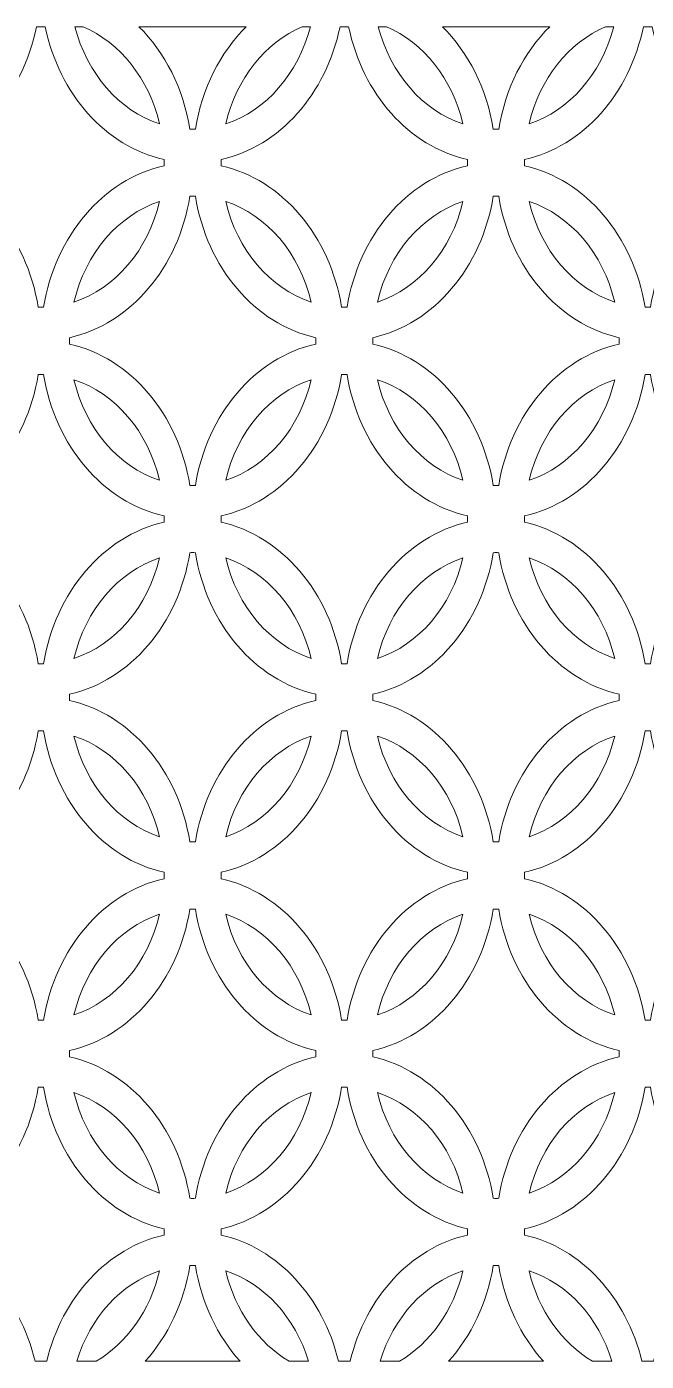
# Model space of a CAD drawing. Header units: millimetres. Extents: x -1200 to 1200, y -590 to 590.
# Drawn here: x -482 to 65, y -590 to 590 of the extents above; entities that cross this region are included whole.
import ezdxf

# ---------------------------------------------------------------- set-up
doc = ezdxf.new("R2010")
doc.units = ezdxf.units.MM
doc.header["$MEASUREMENT"] = 0
doc.layers.add('Layer 1', color=7, linetype='Continuous')

msp = doc.modelspace()

# ---------------------------------------------------------------- linework, layer by layer
at = {"layer": 'Layer 1', "color": 250, "lineweight": 20}
for points, knots in [([(-578.7195, 469.7497), (-578.7195, 470.6892), (-578.7068, 471.6235), (-578.6898, 472.5577), (-527.0807, 484.1253), (-485.9636, 530.4371), (-473.6416, 589.9734), (-473.6416, 589.9734), (-466.0298, 589.9734), (-466.0298, 589.9734), (-453.7079, 530.4371), (-412.5866, 484.1253), (-360.9816, 472.5577), (-360.9647, 471.6235), (-360.952, 470.6892), (-360.952, 469.7497), (-360.952, 468.8103), (-360.9647, 467.876), (-360.9816, 466.9417), (-414.7807, 454.8837), (-457.177, 405.0722), (-467.4446, 341.8814), (-468.241, 341.8607), (-469.0373, 341.8452), (-469.8336, 341.8452), (-470.6342, 341.8452), (-471.4305, 341.8607), (-472.2269, 341.8814), (-482.4902, 405.0722), (-524.895, 454.8837), (-578.6898, 466.9417), (-578.7068, 467.876), (-578.7195, 468.8103), (-578.7195, 469.7497)], [0, 0, 0, 0, 0.090909091, 0.090909091, 0.090909091, 0.181818182, 0.181818182, 0.181818182, 0.272727273, 0.272727273, 0.272727273, 0.363636364, 0.363636364, 0.363636364, 0.454545455, 0.454545455, 0.454545455, 0.545454545, 0.545454545, 0.545454545, 0.636363636, 0.636363636, 0.636363636, 0.727272727, 0.727272727, 0.727272727, 0.818181818, 0.818181818, 0.818181818, 0.909090909, 0.909090909, 0.909090909, 1, 1, 1, 1]), ([(-364.9252, 504.0757), (-400.7009, 515.7621), (-429.0639, 548.3744), (-439.8652, 589.9734), (-439.8652, 589.9734), (-432.6305, 589.9734), (-432.6305, 589.9734), (-399.8198, 575.9539), (-374.3584, 543.9301), (-364.9252, 504.0757)], [0, 0, 0, 0, 0.333333333, 0.333333333, 0.333333333, 0.666666667, 0.666666667, 0.666666667, 1, 1, 1, 1]), ([(-338.0955, 499.4456), (-343.9494, 535.4802), (-360.2531, 567.1582), (-383.1604, 589.9734), (-383.1604, 589.9734), (-288.2485, 589.9734), (-288.2485, 589.9734), (-311.1558, 567.1634), (-327.4637, 535.4802), (-333.3133, 499.4456), (-334.1096, 499.4249), (-334.906, 499.4095), (-335.7023, 499.4095), (-336.5029, 499.4095), (-337.2992, 499.4249), (-338.0955, 499.4456)], [0, 0, 0, 0, 0.2, 0.2, 0.2, 0.4, 0.4, 0.4, 0.6, 0.6, 0.6, 0.8, 0.8, 0.8, 1, 1, 1, 1]), ([(-310.4569, 469.7497), (-310.4569, 470.6892), (-310.4442, 471.6235), (-310.4272, 472.5577), (-258.818, 484.1253), (-217.701, 530.4371), (-205.379, 589.9734), (-205.379, 589.9734), (-197.7672, 589.9734), (-197.7672, 589.9734), (-185.4453, 530.4371), (-144.3239, 484.1253), (-92.719, 472.5577), (-92.7021, 471.6235), (-92.6894, 470.6892), (-92.6894, 469.7497), (-92.6894, 468.8103), (-92.7021, 467.876), (-92.719, 466.9417), (-146.5181, 454.8837), (-188.9186, 405.0722), (-199.182, 341.8814), (-199.9783, 341.8607), (-200.7747, 341.8452), (-201.5752, 341.8452), (-202.3716, 341.8452), (-203.1679, 341.8607), (-203.9642, 341.8814), (-214.2276, 405.0722), (-256.6324, 454.8837), (-310.4272, 466.9417), (-310.4442, 467.876), (-310.4569, 468.8103), (-310.4569, 469.7497)], [0, 0, 0, 0, 0.090909091, 0.090909091, 0.090909091, 0.181818182, 0.181818182, 0.181818182, 0.272727273, 0.272727273, 0.272727273, 0.363636364, 0.363636364, 0.363636364, 0.454545455, 0.454545455, 0.454545455, 0.545454545, 0.545454545, 0.545454545, 0.636363636, 0.636363636, 0.636363636, 0.727272727, 0.727272727, 0.727272727, 0.818181818, 0.818181818, 0.818181818, 0.909090909, 0.909090909, 0.909090909, 1, 1, 1, 1]), ([(-306.4837, 504.0757), (-297.0505, 543.9301), (-271.589, 575.9539), (-238.7784, 589.9734), (-238.7784, 589.9734), (-231.5436, 589.9734), (-231.5436, 589.9734), (-242.345, 548.3744), (-270.708, 515.7621), (-306.4837, 504.0757)], [0, 0, 0, 0, 0.333333333, 0.333333333, 0.333333333, 0.666666667, 0.666666667, 0.666666667, 1, 1, 1, 1]), ([(-96.6626, 504.0757), (-132.4382, 515.7621), (-160.8013, 548.3744), (-171.6026, 589.9734), (-171.6026, 589.9734), (-164.3678, 589.9734), (-164.3678, 589.9734), (-131.5572, 575.9539), (-106.0957, 543.9301), (-96.6626, 504.0757)], [0, 0, 0, 0, 0.333333333, 0.333333333, 0.333333333, 0.666666667, 0.666666667, 0.666666667, 1, 1, 1, 1]), ([(-69.8329, 499.4456), (-75.6868, 535.4802), (-91.9905, 567.1582), (-114.8978, 589.9734), (-114.8978, 589.9734), (-19.9859, 589.9734), (-19.9859, 589.9734), (-42.8931, 567.1634), (-59.1968, 535.4802), (-65.0507, 499.4456), (-65.847, 499.4249), (-66.6434, 499.4095), (-67.4397, 499.4095), (-68.2403, 499.4095), (-69.0366, 499.4249), (-69.8329, 499.4456)], [0, 0, 0, 0, 0.2, 0.2, 0.2, 0.4, 0.4, 0.4, 0.6, 0.6, 0.6, 0.8, 0.8, 0.8, 1, 1, 1, 1]), ([(-42.1942, 469.7497), (-42.1942, 470.6892), (-42.1815, 471.6235), (-42.1646, 472.5577), (9.4446, 484.1253), (50.5616, 530.4371), (62.8836, 589.9734), (62.8836, 589.9734), (70.4954, 589.9734), (70.4954, 589.9734), (82.8174, 530.4371), (123.9387, 484.1253), (175.5436, 472.5577), (175.5605, 471.6235), (175.5732, 470.6892), (175.5732, 469.7497), (175.5732, 468.8103), (175.5605, 467.876), (175.5436, 466.9417), (121.7487, 454.8837), (79.3482, 405.0722), (69.0806, 341.8814), (68.2843, 341.8607), (67.488, 341.8452), (66.6916, 341.8452), (65.8911, 341.8452), (65.0947, 341.8607), (64.2984, 341.8814), (54.035, 405.0722), (11.6303, 454.8837), (-42.1646, 466.9417), (-42.1815, 467.876), (-42.1942, 468.8103), (-42.1942, 469.7497)], [0, 0, 0, 0, 0.090909091, 0.090909091, 0.090909091, 0.181818182, 0.181818182, 0.181818182, 0.272727273, 0.272727273, 0.272727273, 0.363636364, 0.363636364, 0.363636364, 0.454545455, 0.454545455, 0.454545455, 0.545454545, 0.545454545, 0.545454545, 0.636363636, 0.636363636, 0.636363636, 0.727272727, 0.727272727, 0.727272727, 0.818181818, 0.818181818, 0.818181818, 0.909090909, 0.909090909, 0.909090909, 1, 1, 1, 1]), ([(29.4842, 589.9734), (29.4842, 589.9734), (36.719, 589.9734), (36.719, 589.9734), (36.6259, 589.6148), (36.5314, 589.2568), (36.4357, 588.8996), (25.4282, 547.8137), (-2.7496, 515.6613), (-38.221, 504.0757), (-28.7879, 543.9301), (-3.3264, 575.9539), (29.4842, 589.9734)], [0, 0, 0, 0, 0.25, 0.25, 0.25, 0.5, 0.5, 0.5, 0.75, 0.75, 0.75, 1, 1, 1, 1]), ([(-338.0955, 184.3171), (-348.3631, 247.508), (-390.7594, 297.3195), (-444.5585, 309.3775), (-444.5755, 310.3117), (-444.5882, 311.246), (-444.5882, 312.1855), (-444.5882, 313.1249), (-444.5755, 314.0592), (-444.5585, 314.9935), (-390.7637, 327.0515), (-348.3589, 376.863), (-338.0955, 440.0538), (-337.2992, 440.0745), (-336.5029, 440.0899), (-335.7023, 440.0899), (-334.906, 440.0899), (-334.1096, 440.0745), (-333.3133, 440.0538), (-323.0499, 376.863), (-280.6494, 327.0515), (-226.8503, 314.9935), (-226.8334, 314.0592), (-226.8207, 313.1249), (-226.8207, 312.1855), (-226.8207, 311.246), (-226.8334, 310.3117), (-226.8503, 309.3775), (-280.6452, 297.3195), (-323.0499, 247.5131), (-333.3133, 184.3171), (-334.1096, 184.2965), (-334.906, 184.281), (-335.7023, 184.281), (-336.5029, 184.281), (-337.2992, 184.2965), (-338.0955, 184.3171)], [0, 0, 0, 0, 0.083333333, 0.083333333, 0.083333333, 0.166666667, 0.166666667, 0.166666667, 0.25, 0.25, 0.25, 0.333333333, 0.333333333, 0.333333333, 0.416666667, 0.416666667, 0.416666667, 0.5, 0.5, 0.5, 0.583333333, 0.583333333, 0.583333333, 0.666666667, 0.666666667, 0.666666667, 0.75, 0.75, 0.75, 0.833333333, 0.833333333, 0.833333333, 0.916666667, 0.916666667, 0.916666667, 1, 1, 1, 1]), ([(-69.8329, 184.3171), (-80.0963, 247.508), (-122.501, 297.3195), (-176.2959, 309.3775), (-176.3128, 310.3117), (-176.3255, 311.246), (-176.3255, 312.1855), (-176.3255, 313.1249), (-176.3128, 314.0592), (-176.2959, 314.9935), (-122.501, 327.0515), (-80.0963, 376.863), (-69.8329, 440.0538), (-69.0366, 440.0745), (-68.2403, 440.0899), (-67.4397, 440.0899), (-66.6434, 440.0899), (-65.847, 440.0745), (-65.0507, 440.0538), (-54.7873, 376.863), (-12.3868, 327.0515), (41.4123, 314.9935), (41.4292, 314.0592), (41.4419, 313.1249), (41.4419, 312.1855), (41.4419, 311.246), (41.4292, 310.3117), (41.4123, 309.3775), (-12.3826, 297.3195), (-54.7873, 247.5131), (-65.0507, 184.3171), (-65.847, 184.2965), (-66.6434, 184.281), (-67.4397, 184.281), (-68.2403, 184.281), (-69.0366, 184.2965), (-69.8329, 184.3171)], [0, 0, 0, 0, 0.083333333, 0.083333333, 0.083333333, 0.166666667, 0.166666667, 0.166666667, 0.25, 0.25, 0.25, 0.333333333, 0.333333333, 0.333333333, 0.416666667, 0.416666667, 0.416666667, 0.5, 0.5, 0.5, 0.583333333, 0.583333333, 0.583333333, 0.666666667, 0.666666667, 0.666666667, 0.75, 0.75, 0.75, 0.833333333, 0.833333333, 0.833333333, 0.916666667, 0.916666667, 0.916666667, 1, 1, 1, 1]), ([(-440.615, 346.5115), (-430.4279, 389.5507), (-401.5608, 423.4586), (-364.9252, 435.4237), (-375.1123, 392.3845), (-403.9794, 358.4766), (-440.615, 346.5115)], [0, 0, 0, 0, 0.5, 0.5, 0.5, 1, 1, 1, 1]), ([(-230.7939, 346.5115), (-267.4294, 358.4766), (-296.2965, 392.3845), (-306.4837, 435.4237), (-269.8481, 423.4586), (-240.981, 389.5507), (-230.7939, 346.5115)], [0, 0, 0, 0, 0.5, 0.5, 0.5, 1, 1, 1, 1]), ([(-172.3523, 346.5115), (-162.1652, 389.5507), (-133.2981, 423.4586), (-96.6626, 435.4237), (-106.8497, 392.3845), (-135.7168, 358.4766), (-172.3523, 346.5115)], [0, 0, 0, 0, 0.5, 0.5, 0.5, 1, 1, 1, 1]), ([(37.4687, 346.5115), (0.8332, 358.4766), (-28.0339, 392.3845), (-38.221, 435.4237), (-1.5855, 423.4586), (27.2816, 389.5507), (37.4687, 346.5115)], [0, 0, 0, 0, 0.5, 0.5, 0.5, 1, 1, 1, 1]), ([(-578.7195, 154.6264), (-578.7195, 155.5658), (-578.7068, 156.5001), (-578.6898, 157.4293), (-524.8908, 169.4924), (-482.4902, 219.2987), (-472.2269, 282.4947), (-471.4305, 282.5102), (-470.6342, 282.5257), (-469.8336, 282.5257), (-469.0373, 282.5257), (-468.241, 282.5102), (-467.4446, 282.4947), (-457.1812, 219.2987), (-414.7765, 169.4924), (-360.9816, 157.4293), (-360.9647, 156.5001), (-360.952, 155.5658), (-360.952, 154.6264), (-360.952, 153.6869), (-360.9647, 152.7475), (-360.9816, 151.8184), (-414.7807, 139.7604), (-457.177, 89.9489), (-467.4446, 26.758), (-468.241, 26.7374), (-469.0373, 26.7219), (-469.8336, 26.7219), (-470.6342, 26.7219), (-471.4305, 26.7374), (-472.2269, 26.758), (-482.4902, 89.9489), (-524.895, 139.7552), (-578.6898, 151.8184), (-578.7068, 152.7475), (-578.7195, 153.6869), (-578.7195, 154.6264)], [0, 0, 0, 0, 0.083333333, 0.083333333, 0.083333333, 0.166666667, 0.166666667, 0.166666667, 0.25, 0.25, 0.25, 0.333333333, 0.333333333, 0.333333333, 0.416666667, 0.416666667, 0.416666667, 0.5, 0.5, 0.5, 0.583333333, 0.583333333, 0.583333333, 0.666666667, 0.666666667, 0.666666667, 0.75, 0.75, 0.75, 0.833333333, 0.833333333, 0.833333333, 0.916666667, 0.916666667, 0.916666667, 1, 1, 1, 1]), ([(-364.9252, 188.9524), (-401.5608, 200.9175), (-430.4279, 234.8254), (-440.615, 277.8594), (-403.9794, 265.8943), (-375.1123, 231.9864), (-364.9252, 188.9524)], [0, 0, 0, 0, 0.5, 0.5, 0.5, 1, 1, 1, 1]), ([(-310.4569, 154.6264), (-310.4569, 155.5658), (-310.4442, 156.5001), (-310.4272, 157.4293), (-256.6281, 169.4924), (-214.2276, 219.2987), (-203.9642, 282.4947), (-203.1679, 282.5102), (-202.3716, 282.5257), (-201.5752, 282.5257), (-200.7747, 282.5257), (-199.9783, 282.5102), (-199.182, 282.4947), (-188.9186, 219.2987), (-146.5139, 169.4924), (-92.719, 157.4293), (-92.7021, 156.5001), (-92.6894, 155.5658), (-92.6894, 154.6264), (-92.6894, 153.6869), (-92.7021, 152.7475), (-92.719, 151.8184), (-146.5181, 139.7604), (-188.9186, 89.9489), (-199.182, 26.758), (-199.9783, 26.7374), (-200.7747, 26.7219), (-201.5752, 26.7219), (-202.3716, 26.7219), (-203.1679, 26.7374), (-203.9642, 26.758), (-214.2276, 89.9489), (-256.6324, 139.7552), (-310.4272, 151.8184), (-310.4442, 152.7475), (-310.4569, 153.6869), (-310.4569, 154.6264)], [0, 0, 0, 0, 0.083333333, 0.083333333, 0.083333333, 0.166666667, 0.166666667, 0.166666667, 0.25, 0.25, 0.25, 0.333333333, 0.333333333, 0.333333333, 0.416666667, 0.416666667, 0.416666667, 0.5, 0.5, 0.5, 0.583333333, 0.583333333, 0.583333333, 0.666666667, 0.666666667, 0.666666667, 0.75, 0.75, 0.75, 0.833333333, 0.833333333, 0.833333333, 0.916666667, 0.916666667, 0.916666667, 1, 1, 1, 1]), ([(-306.4837, 188.9524), (-296.2965, 231.9864), (-267.4294, 265.8943), (-230.7939, 277.8594), (-240.981, 234.8254), (-269.8481, 200.9175), (-306.4837, 188.9524)], [0, 0, 0, 0, 0.5, 0.5, 0.5, 1, 1, 1, 1]), ([(-96.6626, 188.9524), (-133.2981, 200.9175), (-162.1652, 234.8254), (-172.3523, 277.8594), (-135.7168, 265.8943), (-106.8497, 231.9864), (-96.6626, 188.9524)], [0, 0, 0, 0, 0.5, 0.5, 0.5, 1, 1, 1, 1]), ([(-42.1942, 154.6264), (-42.1942, 155.5658), (-42.1815, 156.5001), (-42.1646, 157.4293), (11.6345, 169.4924), (54.035, 219.2987), (64.2984, 282.4947), (65.0947, 282.5102), (65.8911, 282.5257), (66.6916, 282.5257), (67.488, 282.5257), (68.2843, 282.5102), (69.0806, 282.4947), (79.344, 219.2987), (121.7487, 169.4924), (175.5436, 157.4293), (175.5605, 156.5001), (175.5732, 155.5658), (175.5732, 154.6264), (175.5732, 153.6869), (175.5605, 152.7475), (175.5436, 151.8184), (121.7487, 139.7604), (79.3482, 89.9489), (69.0806, 26.758), (68.2843, 26.7374), (67.488, 26.7219), (66.6916, 26.7219), (65.8911, 26.7219), (65.0947, 26.7374), (64.2984, 26.758), (54.035, 89.9489), (11.6303, 139.7552), (-42.1646, 151.8184), (-42.1815, 152.7475), (-42.1942, 153.6869), (-42.1942, 154.6264)], [0, 0, 0, 0, 0.083333333, 0.083333333, 0.083333333, 0.166666667, 0.166666667, 0.166666667, 0.25, 0.25, 0.25, 0.333333333, 0.333333333, 0.333333333, 0.416666667, 0.416666667, 0.416666667, 0.5, 0.5, 0.5, 0.583333333, 0.583333333, 0.583333333, 0.666666667, 0.666666667, 0.666666667, 0.75, 0.75, 0.75, 0.833333333, 0.833333333, 0.833333333, 0.916666667, 0.916666667, 0.916666667, 1, 1, 1, 1]), ([(-38.221, 188.9524), (-28.0339, 231.9864), (0.8332, 265.8943), (37.4687, 277.8594), (27.2816, 234.8254), (-1.5855, 200.9175), (-38.221, 188.9524)], [0, 0, 0, 0, 0.5, 0.5, 0.5, 1, 1, 1, 1]), ([(-444.5585, -0.1298), (-390.7637, 11.9281), (-348.3589, 61.7345), (-338.0955, 124.9305), (-337.2992, 124.9512), (-336.5029, 124.9666), (-335.7023, 124.9666), (-334.906, 124.9666), (-334.1096, 124.9512), (-333.3133, 124.9305), (-323.0499, 61.7396), (-280.6494, 11.9281), (-226.8503, -0.1298), (-226.8334, -1.0641), (-226.8207, -1.9984), (-226.8207, -2.9378), (-226.8207, -3.8773), (-226.8334, -4.8116), (-226.8503, -5.7459), (-280.6452, -17.8039), (-323.0499, -67.6153), (-333.3133, -130.8062), (-334.1096, -130.8268), (-334.906, -130.8423), (-335.7023, -130.8423), (-336.5029, -130.8423), (-337.2992, -130.8268), (-338.0955, -130.8062), (-348.3631, -67.6153), (-390.7594, -17.8039), (-444.5585, -5.7459), (-444.5755, -4.8116), (-444.5882, -3.8773), (-444.5882, -2.9378), (-444.5882, -1.9984), (-444.5755, -1.0641), (-444.5585, -0.1298)], [0, 0, 0, 0, 0.083333333, 0.083333333, 0.083333333, 0.166666667, 0.166666667, 0.166666667, 0.25, 0.25, 0.25, 0.333333333, 0.333333333, 0.333333333, 0.416666667, 0.416666667, 0.416666667, 0.5, 0.5, 0.5, 0.583333333, 0.583333333, 0.583333333, 0.666666667, 0.666666667, 0.666666667, 0.75, 0.75, 0.75, 0.833333333, 0.833333333, 0.833333333, 0.916666667, 0.916666667, 0.916666667, 1, 1, 1, 1]), ([(-440.615, 31.3882), (-430.4279, 74.4222), (-401.5608, 108.3301), (-364.9252, 120.2952), (-375.1123, 77.2612), (-403.9794, 43.3533), (-440.615, 31.3882)], [0, 0, 0, 0, 0.5, 0.5, 0.5, 1, 1, 1, 1]), ([(-230.7939, 31.3882), (-267.4294, 43.3533), (-296.2965, 77.2612), (-306.4837, 120.2952), (-269.8481, 108.3301), (-240.981, 74.4222), (-230.7939, 31.3882)], [0, 0, 0, 0, 0.5, 0.5, 0.5, 1, 1, 1, 1]), ([(-176.2959, -0.1298), (-122.501, 11.9281), (-80.0963, 61.7345), (-69.8329, 124.9305), (-69.0366, 124.9512), (-68.2403, 124.9666), (-67.4397, 124.9666), (-66.6434, 124.9666), (-65.847, 124.9512), (-65.0507, 124.9305), (-54.7873, 61.7396), (-12.3868, 11.9281), (41.4123, -0.1298), (41.4292, -1.0641), (41.4419, -1.9984), (41.4419, -2.9378), (41.4419, -3.8773), (41.4292, -4.8116), (41.4123, -5.7459), (-12.3826, -17.8039), (-54.7873, -67.6153), (-65.0507, -130.8062), (-65.847, -130.8268), (-66.6434, -130.8423), (-67.4397, -130.8423), (-68.2403, -130.8423), (-69.0366, -130.8268), (-69.8329, -130.8062), (-80.0963, -67.6153), (-122.501, -17.8039), (-176.2959, -5.7459), (-176.3128, -4.8116), (-176.3255, -3.8773), (-176.3255, -2.9378), (-176.3255, -1.9984), (-176.3128, -1.0641), (-176.2959, -0.1298)], [0, 0, 0, 0, 0.083333333, 0.083333333, 0.083333333, 0.166666667, 0.166666667, 0.166666667, 0.25, 0.25, 0.25, 0.333333333, 0.333333333, 0.333333333, 0.416666667, 0.416666667, 0.416666667, 0.5, 0.5, 0.5, 0.583333333, 0.583333333, 0.583333333, 0.666666667, 0.666666667, 0.666666667, 0.75, 0.75, 0.75, 0.833333333, 0.833333333, 0.833333333, 0.916666667, 0.916666667, 0.916666667, 1, 1, 1, 1]), ([(-172.3523, 31.3882), (-162.1652, 74.4222), (-133.2981, 108.3301), (-96.6626, 120.2952), (-106.8497, 77.2612), (-135.7168, 43.3533), (-172.3523, 31.3882)], [0, 0, 0, 0, 0.5, 0.5, 0.5, 1, 1, 1, 1]), ([(37.4687, 31.3882), (0.8332, 43.3533), (-28.0339, 77.2612), (-38.221, 120.2952), (-1.5855, 108.3301), (27.2816, 74.4222), (37.4687, 31.3882)], [0, 0, 0, 0, 0.5, 0.5, 0.5, 1, 1, 1, 1]), ([(-578.7195, -160.5021), (-578.7195, -159.5627), (-578.7068, -158.6284), (-578.6898, -157.6941), (-524.8908, -145.6361), (-482.4902, -95.8246), (-472.2269, -32.6338), (-471.4305, -32.6131), (-470.6342, -32.5976), (-469.8336, -32.5976), (-469.0373, -32.5976), (-468.241, -32.6131), (-467.4446, -32.6338), (-457.1812, -95.8246), (-414.7765, -145.6361), (-360.9816, -157.6941), (-360.9647, -158.6284), (-360.952, -159.5627), (-360.952, -160.5021), (-360.952, -161.4416), (-360.9647, -162.3759), (-360.9816, -163.3101), (-414.7807, -175.3681), (-457.177, -225.1796), (-467.4446, -288.3705), (-468.241, -288.3911), (-469.0373, -288.4066), (-469.8336, -288.4066), (-470.6342, -288.4066), (-471.4305, -288.3911), (-472.2269, -288.3705), (-482.4902, -225.1744), (-524.895, -175.3681), (-578.6898, -163.3101), (-578.7068, -162.3759), (-578.7195, -161.4416), (-578.7195, -160.5021)], [0, 0, 0, 0, 0.083333333, 0.083333333, 0.083333333, 0.166666667, 0.166666667, 0.166666667, 0.25, 0.25, 0.25, 0.333333333, 0.333333333, 0.333333333, 0.416666667, 0.416666667, 0.416666667, 0.5, 0.5, 0.5, 0.583333333, 0.583333333, 0.583333333, 0.666666667, 0.666666667, 0.666666667, 0.75, 0.75, 0.75, 0.833333333, 0.833333333, 0.833333333, 0.916666667, 0.916666667, 0.916666667, 1, 1, 1, 1]), ([(-310.4569, -160.5021), (-310.4569, -159.5627), (-310.4442, -158.6284), (-310.4272, -157.6941), (-256.6281, -145.6361), (-214.2276, -95.8246), (-203.9642, -32.6338), (-203.1679, -32.6131), (-202.3716, -32.5976), (-201.5752, -32.5976), (-200.7747, -32.5976), (-199.9783, -32.6131), (-199.182, -32.6338), (-188.9186, -95.8246), (-146.5139, -145.6361), (-92.719, -157.6941), (-92.7021, -158.6284), (-92.6894, -159.5627), (-92.6894, -160.5021), (-92.6894, -161.4416), (-92.7021, -162.3759), (-92.719, -163.3101), (-146.5181, -175.3681), (-188.9186, -225.1796), (-199.182, -288.3705), (-199.9783, -288.3911), (-200.7747, -288.4066), (-201.5752, -288.4066), (-202.3716, -288.4066), (-203.1679, -288.3911), (-203.9642, -288.3705), (-214.2276, -225.1744), (-256.6324, -175.3681), (-310.4272, -163.3101), (-310.4442, -162.3759), (-310.4569, -161.4416), (-310.4569, -160.5021)], [0, 0, 0, 0, 0.083333333, 0.083333333, 0.083333333, 0.166666667, 0.166666667, 0.166666667, 0.25, 0.25, 0.25, 0.333333333, 0.333333333, 0.333333333, 0.416666667, 0.416666667, 0.416666667, 0.5, 0.5, 0.5, 0.583333333, 0.583333333, 0.583333333, 0.666666667, 0.666666667, 0.666666667, 0.75, 0.75, 0.75, 0.833333333, 0.833333333, 0.833333333, 0.916666667, 0.916666667, 0.916666667, 1, 1, 1, 1]), ([(-42.1942, -160.5021), (-42.1942, -159.5627), (-42.1815, -158.6284), (-42.1646, -157.6941), (11.6345, -145.6361), (54.035, -95.8246), (64.2984, -32.6338), (65.0947, -32.6131), (65.8911, -32.5976), (66.6916, -32.5976), (67.488, -32.5976), (68.2843, -32.6131), (69.0806, -32.6338), (79.344, -95.8246), (121.7487, -145.6361), (175.5436, -157.6941), (175.5605, -158.6284), (175.5732, -159.5627), (175.5732, -160.5021), (175.5732, -161.4416), (175.5605, -162.3759), (175.5436, -163.3101), (121.7487, -175.3681), (79.3482, -225.1796), (69.0806, -288.3705), (68.2843, -288.3911), (67.488, -288.4066), (66.6916, -288.4066), (65.8911, -288.4066), (65.0947, -288.3911), (64.2984, -288.3705), (54.035, -225.1744), (11.6303, -175.3681), (-42.1646, -163.3101), (-42.1815, -162.3759), (-42.1942, -161.4416), (-42.1942, -160.5021)], [0, 0, 0, 0, 0.083333333, 0.083333333, 0.083333333, 0.166666667, 0.166666667, 0.166666667, 0.25, 0.25, 0.25, 0.333333333, 0.333333333, 0.333333333, 0.416666667, 0.416666667, 0.416666667, 0.5, 0.5, 0.5, 0.583333333, 0.583333333, 0.583333333, 0.666666667, 0.666666667, 0.666666667, 0.75, 0.75, 0.75, 0.833333333, 0.833333333, 0.833333333, 0.916666667, 0.916666667, 0.916666667, 1, 1, 1, 1]), ([(-440.615, -37.2639), (-403.9794, -49.229), (-375.1123, -83.1369), (-364.9252, -126.176), (-401.5608, -114.211), (-430.4279, -80.3031), (-440.615, -37.2639)], [0, 0, 0, 0, 0.5, 0.5, 0.5, 1, 1, 1, 1]), ([(-306.4837, -126.176), (-296.2965, -83.1369), (-267.4294, -49.229), (-230.7939, -37.2639), (-240.981, -80.3031), (-269.8481, -114.211), (-306.4837, -126.176)], [0, 0, 0, 0, 0.5, 0.5, 0.5, 1, 1, 1, 1]), ([(-172.3523, -37.2639), (-135.7168, -49.229), (-106.8497, -83.1369), (-96.6626, -126.176), (-133.2981, -114.211), (-162.1652, -80.3031), (-172.3523, -37.2639)], [0, 0, 0, 0, 0.5, 0.5, 0.5, 1, 1, 1, 1]), ([(-38.221, -126.176), (-28.0339, -83.1369), (0.8332, -49.229), (37.4687, -37.2639), (27.2816, -80.3031), (-1.5855, -114.211), (-38.221, -126.176)], [0, 0, 0, 0, 0.5, 0.5, 0.5, 1, 1, 1, 1]), ([(-444.5585, -315.2583), (-390.7637, -303.1952), (-348.3589, -253.3889), (-338.0955, -190.1928), (-337.2992, -190.1773), (-336.5029, -190.1567), (-335.7023, -190.1567), (-334.906, -190.1567), (-334.1096, -190.1773), (-333.3133, -190.1928), (-323.0499, -253.3837), (-280.6494, -303.1952), (-226.8503, -315.2583), (-226.8334, -316.1926), (-226.8207, -317.1217), (-226.8207, -318.0612), (-226.8207, -319.0006), (-226.8334, -319.9349), (-226.8503, -320.8692), (-280.6452, -332.9324), (-323.0499, -382.7387), (-333.3133, -445.9295), (-334.1096, -445.9502), (-334.906, -445.9657), (-335.7023, -445.9657), (-336.5029, -445.9657), (-337.2992, -445.9502), (-338.0955, -445.9295), (-348.3631, -382.7387), (-390.7594, -332.9324), (-444.5585, -320.8692), (-444.5755, -319.9349), (-444.5882, -319.0006), (-444.5882, -318.0612), (-444.5882, -317.1217), (-444.5755, -316.1926), (-444.5585, -315.2583)], [0, 0, 0, 0, 0.083333333, 0.083333333, 0.083333333, 0.166666667, 0.166666667, 0.166666667, 0.25, 0.25, 0.25, 0.333333333, 0.333333333, 0.333333333, 0.416666667, 0.416666667, 0.416666667, 0.5, 0.5, 0.5, 0.583333333, 0.583333333, 0.583333333, 0.666666667, 0.666666667, 0.666666667, 0.75, 0.75, 0.75, 0.833333333, 0.833333333, 0.833333333, 0.916666667, 0.916666667, 0.916666667, 1, 1, 1, 1]), ([(-440.615, -283.7351), (-430.4279, -240.7011), (-401.5608, -206.7932), (-364.9252, -194.8281), (-375.1123, -237.8622), (-403.9794, -271.7701), (-440.615, -283.7351)], [0, 0, 0, 0, 0.5, 0.5, 0.5, 1, 1, 1, 1]), ([(-230.7939, -283.7351), (-267.4294, -271.7701), (-296.2965, -237.8622), (-306.4837, -194.8281), (-269.8481, -206.7932), (-240.981, -240.7011), (-230.7939, -283.7351)], [0, 0, 0, 0, 0.5, 0.5, 0.5, 1, 1, 1, 1]), ([(-176.2959, -315.2583), (-122.501, -303.1952), (-80.0963, -253.3889), (-69.8329, -190.1928), (-69.0366, -190.1773), (-68.2403, -190.1567), (-67.4397, -190.1567), (-66.6434, -190.1567), (-65.847, -190.1773), (-65.0507, -190.1928), (-54.7873, -253.3837), (-12.3868, -303.1952), (41.4123, -315.2583), (41.4292, -316.1926), (41.4419, -317.1217), (41.4419, -318.0612), (41.4419, -319.0006), (41.4292, -319.9349), (41.4123, -320.8692), (-12.3826, -332.9324), (-54.7873, -382.7387), (-65.0507, -445.9295), (-65.847, -445.9502), (-66.6434, -445.9657), (-67.4397, -445.9657), (-68.2403, -445.9657), (-69.0366, -445.9502), (-69.8329, -445.9295), (-80.0963, -382.7387), (-122.501, -332.9324), (-176.2959, -320.8692), (-176.3128, -319.9349), (-176.3255, -319.0006), (-176.3255, -318.0612), (-176.3255, -317.1217), (-176.3128, -316.1926), (-176.2959, -315.2583)], [0, 0, 0, 0, 0.083333333, 0.083333333, 0.083333333, 0.166666667, 0.166666667, 0.166666667, 0.25, 0.25, 0.25, 0.333333333, 0.333333333, 0.333333333, 0.416666667, 0.416666667, 0.416666667, 0.5, 0.5, 0.5, 0.583333333, 0.583333333, 0.583333333, 0.666666667, 0.666666667, 0.666666667, 0.75, 0.75, 0.75, 0.833333333, 0.833333333, 0.833333333, 0.916666667, 0.916666667, 0.916666667, 1, 1, 1, 1]), ([(-172.3523, -283.7351), (-162.1652, -240.7011), (-133.2981, -206.7932), (-96.6626, -194.8281), (-106.8497, -237.8622), (-135.7168, -271.7701), (-172.3523, -283.7351)], [0, 0, 0, 0, 0.5, 0.5, 0.5, 1, 1, 1, 1]), ([(37.4687, -283.7351), (0.8332, -271.7701), (-28.0339, -237.8622), (-38.221, -194.8281), (-1.5855, -206.7932), (27.2816, -240.7011), (37.4687, -283.7351)], [0, 0, 0, 0, 0.5, 0.5, 0.5, 1, 1, 1, 1]), ([(-578.7195, -475.6254), (-578.7195, -474.686), (-578.7068, -473.7517), (-578.6898, -472.8174), (-524.8908, -460.7594), (-482.4902, -410.9479), (-472.2269, -347.7571), (-471.4305, -347.7364), (-470.6342, -347.721), (-469.8336, -347.721), (-469.0373, -347.721), (-468.241, -347.7364), (-467.4446, -347.7571), (-457.1812, -410.9531), (-414.7765, -460.7594), (-360.9816, -472.8174), (-360.9647, -473.7517), (-360.952, -474.686), (-360.952, -475.6254), (-360.952, -476.5649), (-360.9647, -477.4992), (-360.9816, -478.4334), (-410.8965, -489.6191), (-450.9927, -533.3087), (-464.721, -590.0266), (-464.721, -590.0266), (-474.9505, -590.0266), (-474.9505, -590.0266), (-488.6788, -533.3035), (-528.7792, -489.6191), (-578.6898, -478.4334), (-578.7068, -477.4992), (-578.7195, -476.5649), (-578.7195, -475.6254)], [0, 0, 0, 0, 0.090909091, 0.090909091, 0.090909091, 0.181818182, 0.181818182, 0.181818182, 0.272727273, 0.272727273, 0.272727273, 0.363636364, 0.363636364, 0.363636364, 0.454545455, 0.454545455, 0.454545455, 0.545454545, 0.545454545, 0.545454545, 0.636363636, 0.636363636, 0.636363636, 0.727272727, 0.727272727, 0.727272727, 0.818181818, 0.818181818, 0.818181818, 0.909090909, 0.909090909, 0.909090909, 1, 1, 1, 1]), ([(-440.615, -352.3872), (-403.9794, -364.3575), (-375.1123, -398.2654), (-364.9252, -441.2994), (-401.5608, -429.3343), (-430.4279, -395.4264), (-440.615, -352.3872)], [0, 0, 0, 0, 0.5, 0.5, 0.5, 1, 1, 1, 1]), ([(-310.4569, -475.6254), (-310.4569, -474.686), (-310.4442, -473.7517), (-310.4272, -472.8174), (-256.6281, -460.7594), (-214.2276, -410.9479), (-203.9642, -347.7571), (-203.1679, -347.7364), (-202.3716, -347.721), (-201.5752, -347.721), (-200.7747, -347.721), (-199.9783, -347.7364), (-199.182, -347.7571), (-188.9186, -410.9531), (-146.5139, -460.7594), (-92.719, -472.8174), (-92.7021, -473.7517), (-92.6894, -474.686), (-92.6894, -475.6254), (-92.6894, -476.5649), (-92.7021, -477.4992), (-92.719, -478.4334), (-142.6339, -489.6191), (-182.7343, -533.3087), (-196.4584, -590.0266), (-196.4584, -590.0266), (-206.6879, -590.0266), (-206.6879, -590.0266), (-220.4161, -533.3035), (-260.5166, -489.6191), (-310.4272, -478.4334), (-310.4442, -477.4992), (-310.4569, -476.5649), (-310.4569, -475.6254)], [0, 0, 0, 0, 0.090909091, 0.090909091, 0.090909091, 0.181818182, 0.181818182, 0.181818182, 0.272727273, 0.272727273, 0.272727273, 0.363636364, 0.363636364, 0.363636364, 0.454545455, 0.454545455, 0.454545455, 0.545454545, 0.545454545, 0.545454545, 0.636363636, 0.636363636, 0.636363636, 0.727272727, 0.727272727, 0.727272727, 0.818181818, 0.818181818, 0.818181818, 0.909090909, 0.909090909, 0.909090909, 1, 1, 1, 1]), ([(-306.4837, -441.2994), (-296.2965, -398.2602), (-267.4294, -364.3575), (-230.7939, -352.3872), (-240.981, -395.4264), (-269.8481, -429.3343), (-306.4837, -441.2994)], [0, 0, 0, 0, 0.5, 0.5, 0.5, 1, 1, 1, 1]), ([(-172.3523, -352.3872), (-135.7168, -364.3575), (-106.8497, -398.2654), (-96.6626, -441.2994), (-133.2981, -429.3343), (-162.1652, -395.4264), (-172.3523, -352.3872)], [0, 0, 0, 0, 0.5, 0.5, 0.5, 1, 1, 1, 1]), ([(-42.1942, -475.6254), (-42.1942, -474.686), (-42.1815, -473.7517), (-42.1646, -472.8174), (11.6345, -460.7594), (54.035, -410.9479), (64.2984, -347.7571), (65.0947, -347.7364), (65.8911, -347.721), (66.6916, -347.721), (67.488, -347.721), (68.2843, -347.7364), (69.0806, -347.7571), (79.344, -410.9531), (121.7487, -460.7594), (175.5436, -472.8174), (175.5605, -473.7517), (175.5732, -474.686), (175.5732, -475.6254), (175.5732, -476.5649), (175.5605, -477.4992), (175.5436, -478.4334), (125.633, -489.6191), (85.5325, -533.3087), (71.8043, -590.0266), (71.8043, -590.0266), (61.5747, -590.0266), (61.5747, -590.0266), (47.8465, -533.3035), (7.746, -489.6191), (-42.1646, -478.4334), (-42.1815, -477.4992), (-42.1942, -476.5649), (-42.1942, -475.6254)], [0, 0, 0, 0, 0.090909091, 0.090909091, 0.090909091, 0.181818182, 0.181818182, 0.181818182, 0.272727273, 0.272727273, 0.272727273, 0.363636364, 0.363636364, 0.363636364, 0.454545455, 0.454545455, 0.454545455, 0.545454545, 0.545454545, 0.545454545, 0.636363636, 0.636363636, 0.636363636, 0.727272727, 0.727272727, 0.727272727, 0.818181818, 0.818181818, 0.818181818, 0.909090909, 0.909090909, 0.909090909, 1, 1, 1, 1]), ([(-38.221, -441.2994), (-28.0339, -398.2602), (0.8332, -364.3575), (37.4687, -352.3872), (27.2816, -395.4264), (-1.5855, -429.3343), (-38.221, -441.2994)], [0, 0, 0, 0, 0.5, 0.5, 0.5, 1, 1, 1, 1]), ([(-338.0955, -505.3213), (-337.2992, -505.3007), (-336.5029, -505.2852), (-335.7023, -505.2852), (-334.906, -505.2852), (-334.1096, -505.3007), (-333.3133, -505.3213), (-327.9423, -538.3827), (-313.7735, -567.7844), (-293.772, -590.0266), (-293.772, -590.0266), (-377.6369, -590.0266), (-377.6369, -590.0266), (-357.6354, -567.7792), (-343.4666, -538.3878), (-338.0955, -505.3213)], [0, 0, 0, 0, 0.2, 0.2, 0.2, 0.4, 0.4, 0.4, 0.6, 0.6, 0.6, 0.8, 0.8, 0.8, 1, 1, 1, 1]), ([(-69.8329, -505.3213), (-69.0366, -505.3007), (-68.2403, -505.2852), (-67.4397, -505.2852), (-66.6434, -505.2852), (-65.847, -505.3007), (-65.0507, -505.3213), (-59.6797, -538.3827), (-45.5109, -567.7844), (-25.5093, -590.0266), (-25.5093, -590.0266), (-109.3742, -590.0266), (-109.3742, -590.0266), (-89.377, -567.7792), (-75.2039, -538.3878), (-69.8329, -505.3213)], [0, 0, 0, 0, 0.2, 0.2, 0.2, 0.4, 0.4, 0.4, 0.6, 0.6, 0.6, 0.8, 0.8, 0.8, 1, 1, 1, 1]), ([(-438.2217, -590.0266), (-426.3784, -551.215), (-399.015, -521.0855), (-364.9252, -509.9514), (-373.2232, -545.0105), (-393.9194, -574.0095), (-421.1133, -590.0266), (-421.1133, -590.0266), (-438.2217, -590.0266), (-438.2217, -590.0266)], [0, 0, 0, 0, 0.333333333, 0.333333333, 0.333333333, 0.666666667, 0.666666667, 0.666666667, 1, 1, 1, 1]), ([(-250.2956, -590.0266), (-277.4895, -574.0095), (-298.1857, -545.0105), (-306.4837, -509.9514), (-272.3938, -521.0855), (-245.0305, -551.215), (-233.1871, -590.0266), (-233.1871, -590.0266), (-250.2956, -590.0266), (-250.2956, -590.0266)], [0, 0, 0, 0, 0.333333333, 0.333333333, 0.333333333, 0.666666667, 0.666666667, 0.666666667, 1, 1, 1, 1]), ([(-169.9591, -590.0266), (-158.1158, -551.215), (-130.7524, -521.0855), (-96.6626, -509.9514), (-104.9605, -545.0105), (-125.6567, -574.0095), (-152.8506, -590.0266), (-152.8506, -590.0266), (-169.9591, -590.0266), (-169.9591, -590.0266)], [0, 0, 0, 0, 0.333333333, 0.333333333, 0.333333333, 0.666666667, 0.666666667, 0.666666667, 1, 1, 1, 1]), ([(17.967, -590.0266), (-9.2269, -574.0095), (-29.9231, -545.0105), (-38.221, -509.9514), (-4.1312, -521.0855), (23.2322, -551.215), (35.0755, -590.0266), (35.0755, -590.0266), (17.967, -590.0266), (17.967, -590.0266)], [0, 0, 0, 0, 0.333333333, 0.333333333, 0.333333333, 0.666666667, 0.666666667, 0.666666667, 1, 1, 1, 1])]:
    msp.add_open_spline(points, degree=3, knots=knots, dxfattribs=at)

doc.saveas('drawing.dxf')
